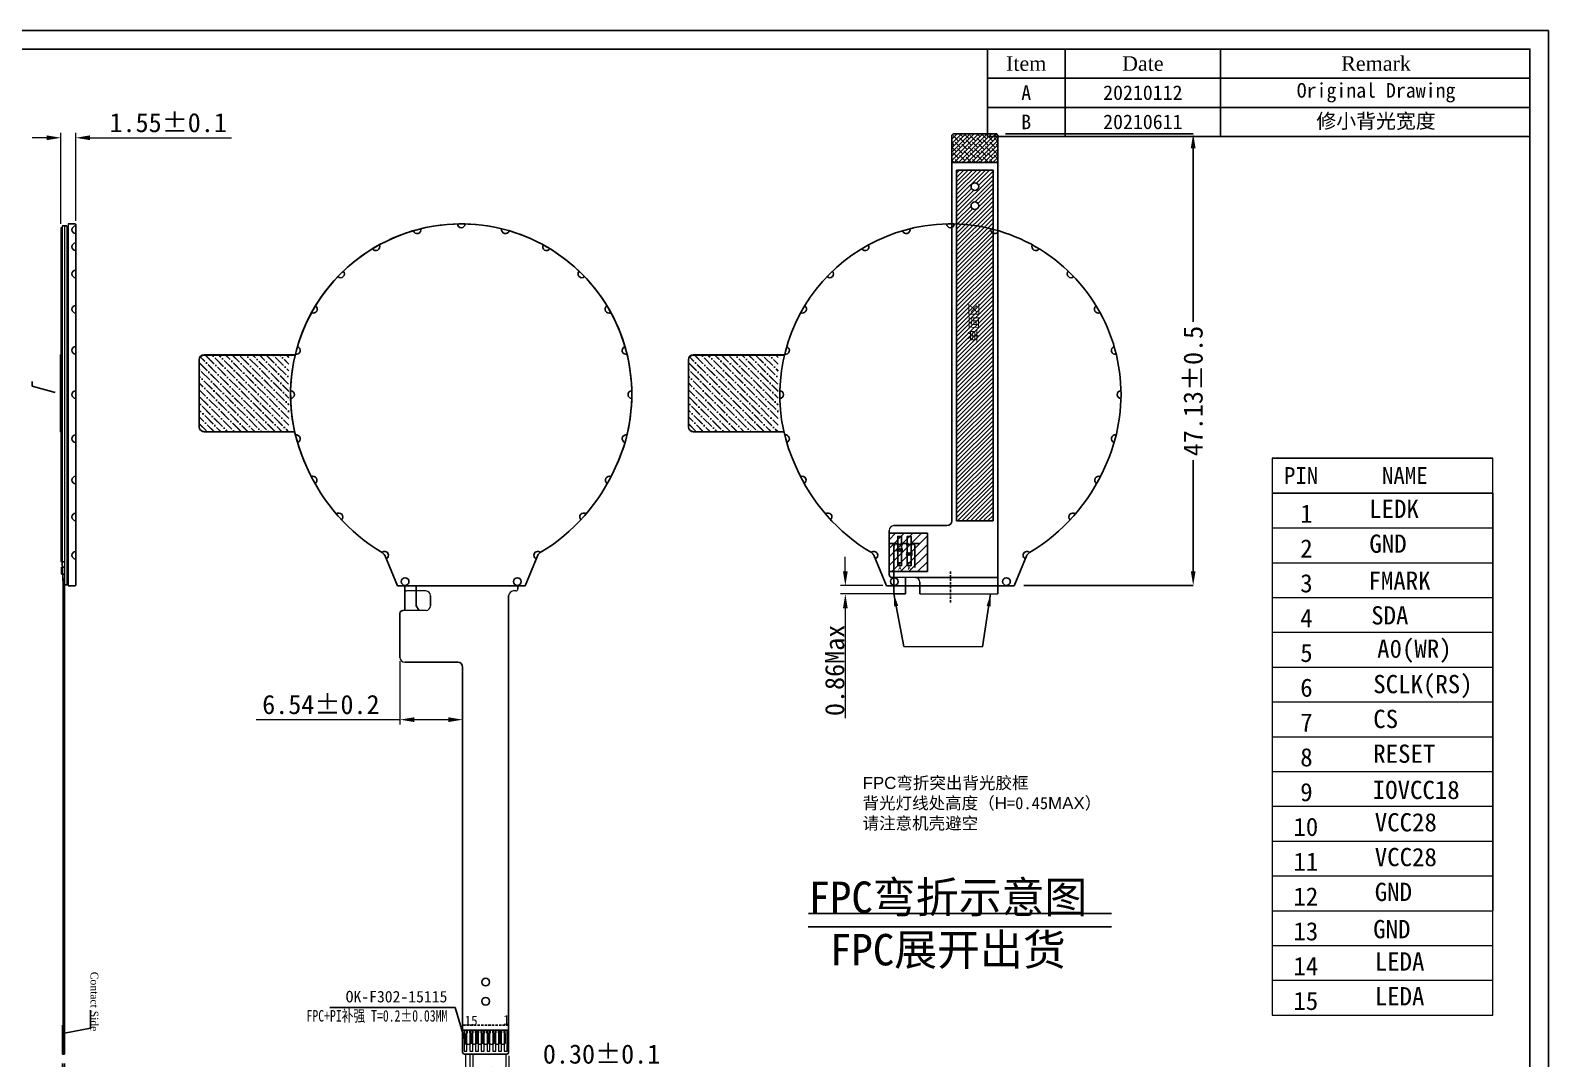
# Model space of a CAD drawing. Header units: millimetres. Extents: x 1055 to 1298, y 435 to 601.
# Drawn here: x 1140 to 1298.4, y 493.6 to 600.9 of the extents above; entities that cross this region are included whole.
import ezdxf

# ---------------------------------------------------------------- set-up
doc = ezdxf.new("R2010")
doc.units = ezdxf.units.MM
doc.linetypes.add('DASHED2', pattern=[0.375, 0.25, -0.125])
for name, color, linetype, lineweight in [('1', 7, 'Continuous', 13), ('BEZEL', 4, 'Continuous', 20), ('T-SHADING黑白双面胶', 5, 'Continuous', 18)]:
    doc.layers.add(name, color=color, linetype=linetype, lineweight=lineweight)
for name, color, linetype in [('AUDIT_I_181013161717-0', 7, 'Continuous'), ('dim', 3, 'Continuous'), ('DWG', 7, 'Continuous'), ('FPC', 33, 'Continuous'), ('FPC-LED', 30, 'Continuous'), ('FPC-O正面白油层', 7, 'Continuous'), ('FRAME', 154, 'Continuous'), ('Index', 7, 'Continuous'), ('标注', 3, 'Continuous'), ('铁框', 5, 'Continuous')]:
    doc.layers.add(name, color=color, linetype=linetype)
doc.styles.get("Standard").update_dxf_attribs({"font": 'txt', "bigfont": 'gbcbig.shx'})
doc.styles.add('宋体', font='SimSun.ttf')
doc.styles.add('工程', font='gbenor.shx', dxfattribs={"width": 1.25, "bigfont": 'gbcbig.shx'})
doc.dimstyles.get("Standard").update_dxf_attribs({"dimtxt": 0.18, "dimasz": 0.18, "dimexe": 0.18, "dimexo": 0.0625, "dimgap": 0.09, "dimtad": 0, "dimzin": 0, "dimdsep": 46, "dimtxsty": 'Standard', "dimcen": 0, "dimadec": 0, "dimazin": 0, "dimtfac": 1, "dimtofl": 0, "dimtmove": 0, "dimatfit": 3, "dimfxl": 1, "dimtolj": 1, "dimtzin": 0, "dimarcsym": 0})
doc.dimstyles.new('STAR', dxfattribs={"dimtxt": 1.5, "dimasz": 1.1, "dimexe": 0.5, "dimexo": 0.7, "dimgap": 0.5, "dimtad": 0, "dimzin": 1, "dimdsep": 46, "dimtxsty": '宋体', "dimcen": 2.5, "dimclrd": 256, "dimclre": 256, "dimclrt": 256, "dimadec": 0, "dimazin": 0, "dimtfac": 1, "dimtmove": 0, "dimatfit": 3, "dimfxl": 1, "dimtolj": 1, "dimarcsym": 0})
doc.dimstyles.new('标准', dxfattribs={"dimtxt": 2, "dimasz": 1.8, "dimexe": 0.5, "dimexo": 0.4, "dimgap": 0.1, "dimtad": 1, "dimzin": 1, "dimdsep": 46, "dimtxsty": '工程', "dimblk": 'CLOSEDBLANK', "dimcen": 0.09, "dimclrd": 3, "dimclre": 3, "dimclrt": 3, "dimadec": 0, "dimazin": 0, "dimtfac": 1, "dimtofl": 0, "dimtmove": 0, "dimatfit": 3, "dimldrblk": 'CLOSEDBLANK', "dimfxl": 1, "dimtolj": 1, "dimlwd": 0, "dimlwe": 0, "dimarcsym": 0})
doc.dimstyles.new('标注', dxfattribs={"dimtxt": 1.2, "dimasz": 1, "dimexe": 0, "dimexo": 1, "dimgap": 0.2, "dimtad": 0, "dimrnd": 0.0005, "dimzin": 9, "dimdsep": 46, "dimtxsty": 'Standard', "dimcen": 0, "dimclrd": 3, "dimclre": 3, "dimclrt": 3, "dimadec": 0, "dimazin": 0, "dimtfac": 1, "dimtmove": 0, "dimatfit": 3, "dimfxl": 1, "dimlwd": -1, "dimlwe": -1, "dimarcsym": 0})

# ---------------------------------------------------------------- blocks, each defined once
blk = doc.blocks.new('*D76')
at = {"color": 7, "transparency": 16777216}
for p, q in [((1241.71, 590.08), (1261.29, 590.08)), ((1261.29, 588.58), (1261.29, 570.46)), ((1261.29, 544.45), (1261.29, 556.04)), ((1243.62, 542.95), (1261.29, 542.95))]:
    blk.add_line(p, q, dxfattribs=at)
for points in [[(1261.04, 588.58), (1261.54, 588.58), (1261.29, 590.08)], [(1261.04, 544.45), (1261.54, 544.45), (1261.29, 542.95)]]:
    blk.add_solid(points, dxfattribs=at)
at = {"layer": 'Defpoints', "color": 0, "transparency": 16777216}
for p in [(1240.71, 590.08), (1261.29, 590.08), (1242.62, 542.95)]:
    blk.add_point(p, dxfattribs=at)
at = {"color": 7, "transparency": 16777216, "insert": (1261.29, 563.25), "char_height": 2, "attachment_point": 5, "rotation": 90, "style": '宋体'}
blk.add_mtext('47.13±0.5', dxfattribs=at)
blk = doc.blocks.new('*D77')
at = {"color": 7, "lineweight": 0, "transparency": 16777216}
for p, q in [((1225, 544.45), (1225, 545.95)), ((1228.9, 542.95), (1224.5, 542.95)), ((1230.06, 542.09), (1224.5, 542.09)), ((1225, 540.59), (1225, 529.13))]:
    blk.add_line(p, q, dxfattribs=at)
at = {"color": 7, "transparency": 16777216}
for points in [[(1224.75, 544.45), (1225.25, 544.45), (1225, 542.95)], [(1224.75, 540.59), (1225.25, 540.59), (1225, 542.09)]]:
    blk.add_solid(points, dxfattribs=at)
at = {"layer": 'Defpoints', "color": 0, "transparency": 16777216}
for p in [(1225, 542.95), (1229.3, 542.95), (1230.46, 542.09)]:
    blk.add_point(p, dxfattribs=at)
at = {"color": 7, "transparency": 16777216, "insert": (1223.9, 534.11), "char_height": 2, "attachment_point": 5, "rotation": 90, "style": '宋体'}
blk.add_mtext('\\A1;0.86Max', dxfattribs=at)
blk = doc.blocks.new('_ClosedBlank')
at = {"color": 0, "linetype": 'ByBlock', "lineweight": -2}
for p, q in [((-1, 0.17), (0, 0)), ((-1, 0.17), (-1, -0.17)), ((0, 0), (-1, -0.17))]:
    blk.add_line(p, q, dxfattribs=at)
blk = doc.blocks.new('*D78')
at = {"color": 7, "lineweight": 0, "transparency": 16777216}
for p, q in [((1141.67, 589.67), (1140.17, 589.67)), ((1143.17, 580.69), (1143.17, 590.17)), ((1144.72, 580.99), (1144.72, 590.17)), ((1146.22, 589.67), (1160.96, 589.67))]:
    blk.add_line(p, q, dxfattribs=at)
at = {"color": 7, "transparency": 16777216}
for points in [[(1141.67, 589.92), (1141.67, 589.42), (1143.17, 589.67)], [(1146.22, 589.92), (1146.22, 589.42), (1144.72, 589.67)]]:
    blk.add_solid(points, dxfattribs=at)
at = {"layer": 'Defpoints', "color": 0, "transparency": 16777216}
for p in [(1144.72, 589.67), (1143.17, 580.29), (1144.72, 580.59)]:
    blk.add_point(p, dxfattribs=at)
at = {"color": 7, "transparency": 16777216, "insert": (1154.36, 591.24), "char_height": 2, "attachment_point": 5, "style": '宋体'}
blk.add_mtext('\\A1;1.55%%P0.1', dxfattribs=at)
blk = doc.blocks.new('*D80')
at = {"color": 7, "transparency": 16777216}
for p, q in [((1143.35, 493.09), (1143.35, 489.81)), ((1143.55, 493.09), (1143.55, 489.81)), ((1142.35, 489.81), (1141.35, 489.81)), ((1143.35, 489.81), (1143.55, 489.81)), ((1144.55, 489.81), (1146.04, 489.81))]:
    blk.add_line(p, q, dxfattribs=at)
for points in [[(1142.35, 489.97), (1142.35, 489.64), (1143.35, 489.81)], [(1144.55, 489.97), (1144.55, 489.64), (1143.55, 489.81)]]:
    blk.add_solid(points, dxfattribs=at)
at = {"layer": 'Defpoints', "color": 0, "transparency": 16777216}
for p in [(1143.35, 494.09), (1143.55, 494.09), (1143.55, 489.81)]:
    blk.add_point(p, dxfattribs=at)
at = {"color": 7, "transparency": 16777216, "insert": (1149.99, 489.81), "char_height": 1.2, "attachment_point": 5, "style": '宋体'}
blk.add_mtext('0.2%%p0.03\\P{\\fSimSun|b0|i0|c134|p54;含}PI{\\fSimSun|b0|i0|c134|p54;补强}', dxfattribs=at)
blk = doc.blocks.new('*D101')
at = {"color": 7, "lineweight": 0, "transparency": 16777216}
for p, q in [((1185.83, 493.99), (1185.83, 488.15)), ((1186.13, 493.99), (1186.13, 488.15)), ((1184.33, 488.65), (1182.83, 488.65)), ((1187.63, 488.65), (1203.47, 488.65))]:
    blk.add_line(p, q, dxfattribs=at)
at = {"color": 7, "transparency": 16777216}
for points in [[(1184.33, 488.9), (1184.33, 488.4), (1185.83, 488.65)], [(1187.63, 488.9), (1187.63, 488.4), (1186.13, 488.65)]]:
    blk.add_solid(points, dxfattribs=at)
at = {"layer": 'Defpoints', "color": 0, "transparency": 16777216}
for p in [(1185.83, 494.39), (1186.13, 494.39), (1186.13, 488.65)]:
    blk.add_point(p, dxfattribs=at)
at = {"color": 7, "transparency": 16777216, "insert": (1196.78, 490.22), "char_height": 2, "attachment_point": 5, "style": '宋体'}
blk.add_mtext('\\A1;0.30±0.1', dxfattribs=at)
blk = doc.blocks.new('*D102')
at = {"color": 7, "lineweight": 0, "transparency": 16777216}
for p, q in [((1185.38, 493.99), (1185.38, 483.98)), ((1189.58, 493.99), (1189.58, 483.98)), ((1186.88, 484.48), (1188.08, 484.48)), ((1189.58, 484.48), (1221.59, 484.48))]:
    blk.add_line(p, q, dxfattribs=at)
at = {"color": 7, "transparency": 16777216}
for points in [[(1186.88, 484.73), (1186.88, 484.23), (1185.38, 484.48)], [(1188.08, 484.73), (1188.08, 484.23), (1189.58, 484.48)]]:
    blk.add_solid(points, dxfattribs=at)
at = {"layer": 'Defpoints', "color": 0, "transparency": 16777216}
for p in [(1185.38, 494.39), (1189.58, 494.39), (1189.58, 484.48)]:
    blk.add_point(p, dxfattribs=at)
at = {"color": 7, "transparency": 16777216, "insert": (1206.33, 486.25), "char_height": 2, "attachment_point": 5, "style": '宋体'}
blk.add_mtext('\\A1;P0.3X(15-1)=4.20±0.1', dxfattribs=at)
blk = doc.blocks.new('*D103')
at = {"color": 7, "lineweight": 0, "transparency": 16777216}
for p, q in [((1189.58, 493.99), (1189.58, 492.01)), ((1189.88, 493.89), (1189.88, 492.01)), ((1188.08, 492.51), (1186.58, 492.51)), ((1191.38, 492.51), (1206.26, 492.51))]:
    blk.add_line(p, q, dxfattribs=at)
at = {"color": 7, "transparency": 16777216}
for points in [[(1188.08, 492.76), (1188.08, 492.26), (1189.58, 492.51)], [(1191.38, 492.76), (1191.38, 492.26), (1189.88, 492.51)]]:
    blk.add_solid(points, dxfattribs=at)
at = {"layer": 'Defpoints', "color": 0, "transparency": 16777216}
for p in [(1189.58, 494.39), (1189.88, 494.29), (1189.88, 492.51)]:
    blk.add_point(p, dxfattribs=at)
at = {"color": 7, "transparency": 16777216, "insert": (1199.57, 494.08), "char_height": 2, "attachment_point": 5, "style": '宋体'}
blk.add_mtext('\\A1;0.30±0.1', dxfattribs=at)
blk = doc.blocks.new('*D106')
at = {"color": 7, "lineweight": 0, "transparency": 16777216}
for p, q in [((1178.54, 535.06), (1178.54, 528.47)), ((1185.08, 534.06), (1185.08, 528.47)), ((1178.54, 528.97), (1163.55, 528.97)), ((1183.58, 528.97), (1180.04, 528.97))]:
    blk.add_line(p, q, dxfattribs=at)
at = {"color": 7, "transparency": 16777216}
for points in [[(1180.04, 529.22), (1180.04, 528.72), (1178.54, 528.97)], [(1183.58, 529.22), (1183.58, 528.72), (1185.08, 528.97)]]:
    blk.add_solid(points, dxfattribs=at)
at = {"layer": 'Defpoints', "color": 0, "transparency": 16777216}
for p in [(1178.54, 535.46), (1185.08, 534.46), (1185.08, 528.97)]:
    blk.add_point(p, dxfattribs=at)
at = {"color": 7, "transparency": 16777216, "insert": (1170.29, 530.54), "char_height": 2, "attachment_point": 5, "style": '宋体'}
blk.add_mtext('\\A1;6.54±0.2', dxfattribs=at)
blk = doc.blocks.new('f')
h = blk.add_hatch()
h.set_pattern_fill('ANSI31', color=2, scale=0.2, style=0)
h.set_pattern_definition([(45, (236.8483, 0), (-0.4490128, 0.4490128), [])])
h.paths.add_polyline_path([(485.95, 191.79), (481.95, 191.79), (481.95, 187.79), (485.95, 187.79)])
at = {"color": 2}
for p, q in [((481.95, 191.79), (485.95, 191.79)), ((481.95, 187.79), (481.95, 191.79)), ((485.95, 191.79), (485.95, 187.79)), ((485.95, 187.79), (481.95, 187.79))]:
    blk.add_line(p, q, dxfattribs=at)

msp = doc.modelspace()

# ---------------------------------------------------------------- hatches: boundary and pattern name
h = msp.add_hatch()
h.set_pattern_fill('ANSI38', color=22, scale=0.1, style=0)
h.paths.add_polyline_path([(1240.911, 589.881, 0.4142136), (1240.711, 590.081), (1236.311, 590.081, 0.4142136), (1236.111, 589.881), (1236.111, 587.081), (1240.911, 587.081)])
h = msp.add_hatch()
h.set_pattern_fill('ANSI31', color=256, scale=0.1, style=0)
edge = h.paths.add_edge_path(flags=16)
edge.add_arc((1238.511, 584.581), 0.4, 0, 360)
edge = h.paths.add_edge_path(flags=16)
edge.add_arc((1238.511, 582.581), 0.4, 0, 360)
h.paths.add_polyline_path([(1236.608, 586.293), (1240.408, 586.293), (1240.408, 549.71), (1236.608, 549.71)])
h.paths.add_polyline_path([(1237.666, 568.095), (1237.666, 572.695), (1239.484, 572.695), (1239.484, 568.095)], flags=24)
at = {"layer": 'dim'}
h = msp.add_hatch(dxfattribs=at)
h.set_pattern_fill('ANSI36', color=5, scale=4, style=0)
h.set_pattern_definition([(135, (1867.30607, -3858.6285), (-0.265165043, 0.972271824), [1.25, -0.25, 0, -0.25])])
h.paths.add_polyline_path([(1157.601, 566.519, -0.4142136), (1158.101, 567.019), (1166.951, 567.019), (1166.951, 559.019), (1158.101, 559.019, -0.4142136), (1157.601, 559.519)])
h = msp.add_hatch(dxfattribs=at)
h.set_pattern_fill('ANSI36', color=5, scale=4, style=0)
h.set_pattern_definition([(135, (1867.31026, -3858.63855), (-0.265165043, 0.972271824), [1.25, -0.25, 0, -0.25])])
h.paths.add_polyline_path([(1157.605, 566.509, -0.4142136), (1158.105, 567.009), (1166.955, 567.009), (1166.955, 559.009), (1158.105, 559.009, -0.4142136), (1157.605, 559.509)])
h = msp.add_hatch(dxfattribs=at)
h.set_pattern_fill('ANSI36', color=5, scale=4, style=0)
h.set_pattern_definition([(135, (1918.3398, -3858.6285), (-0.265165043, 0.972271824), [1.25, -0.25, 0, -0.25])])
h.paths.add_polyline_path([(1208.635, 566.519, -0.4142136), (1209.135, 567.019), (1217.985, 567.019), (1217.985, 559.019), (1209.135, 559.019, -0.4142136), (1208.635, 559.519)])
h = msp.add_hatch(dxfattribs=at)
h.set_pattern_fill('ANSI36', color=5, scale=4, style=0)
h.set_pattern_definition([(135, (1918.344, -3858.63855), (-0.265165043, 0.972271824), [1.25, -0.25, 0, -0.25])])
h.paths.add_polyline_path([(1208.639, 566.509, -0.4142136), (1209.139, 567.009), (1217.989, 567.009), (1217.989, 559.009), (1209.139, 559.009, -0.4142136), (1208.639, 559.509)])

# ---------------------------------------------------------------- linework, layer by layer
for p, q in [((1236.608, 586.293), (1236.608, 549.71)), ((1236.608, 586.293), (1240.408, 586.293)), ((1240.408, 549.71), (1240.408, 586.293)), ((1269.542, 556.234), (1292.559, 556.234)), ((1292.559, 552.604), (1269.542, 552.604)), ((1236.608, 549.71), (1240.408, 549.71)), ((1230.467, 547.15), (1230.467, 547.339)), ((1231.867, 547.15), (1231.867, 547.339)), ((1143.548, 544.895), (1143.248, 544.895)), ((1143.248, 544.895), (1143.248, 544.145)), ((1143.298, 545.435), (1143.418, 543.045)), ((1143.548, 544.145), (1143.248, 544.145))]:
    msp.add_line(p, q)
at = {"color": 6}
for p, q in [((1143.298, 580.285), (1143.168, 580.285)), ((1143.298, 580.285), (1143.218, 580.285)), ((1143.928, 580.285), (1143.798, 580.285)), ((1143.298, 545.485), (1143.171, 545.485)), ((1143.348, 545.485), (1143.268, 545.485)), ((1143.928, 545.485), (1143.798, 545.485))]:
    msp.add_line(p, q, dxfattribs=at)
at = {"color": 4}
for p, q in [((1143.798, 580.485), (1143.298, 580.485)), ((1143.548, 545.435), (1143.298, 545.435)), ((1143.798, 543.045), (1143.548, 543.045))]:
    msp.add_line(p, q, dxfattribs=at)
at = {"lineweight": 0}
for p, q in [((1269.542, 556.234), (1269.542, 498.153)), ((1292.559, 498.153), (1292.559, 556.234)), ((1292.559, 552.604), (1292.559, 509.043)), ((1269.542, 548.974), (1292.559, 548.974)), ((1269.542, 545.344), (1292.559, 545.344)), ((1269.542, 541.714), (1292.559, 541.714)), ((1269.542, 538.083), (1292.559, 538.083)), ((1269.542, 534.453), (1292.559, 534.453)), ((1269.542, 530.823), (1292.559, 530.823)), ((1269.542, 527.193), (1292.559, 527.193)), ((1269.542, 523.563), (1292.559, 523.563)), ((1269.542, 519.933), (1292.559, 519.933)), ((1269.542, 516.303), (1292.559, 516.303)), ((1269.542, 512.673), (1292.559, 512.673)), ((1269.542, 509.043), (1292.559, 509.043)), ((1269.542, 505.413), (1292.559, 505.413)), ((1269.542, 501.783), (1292.559, 501.783)), ((1269.542, 498.153), (1292.559, 498.153))]:
    msp.add_line(p, q, dxfattribs=at)
at = {"color": 30, "linetype": 'Continuous'}
for p, q in [((1229.572, 544.113), (1229.572, 548.71)), ((1229.572, 544.113), (1229.572, 548.71)), ((1229.572, 544.113), (1229.572, 548.71)), ((1235.611, 549.21), (1230.072, 549.21)), ((1229.572, 544.113), (1229.572, 547.152)), ((1229.572, 544.113), (1229.572, 547.152)), ((1178.538, 540.061), (1178.538, 537.021)), ((1178.538, 540.061), (1178.538, 535.464)), ((1178.538, 540.061), (1178.538, 535.464)), ((1184.577, 534.964), (1179.038, 534.964)), ((1182.559, 534.964), (1179.038, 534.964))]:
    msp.add_line(p, q, dxfattribs=at)
at = {"color": 7}
for p, q in [((1176.946, 546.116), (1178.271, 542.947)), ((1227.976, 546.126), (1229.304, 542.947)), ((1243.95, 546.126), (1242.621, 542.947)), ((1191.587, 542.947), (1178.271, 542.947)), ((1242.621, 542.947), (1229.304, 542.947))]:
    msp.add_line(p, q, dxfattribs=at)
at = {"color": 30}
for p, q in [((1143.418, 494.093), (1143.418, 543.645)), ((1143.418, 543.645), (1143.548, 543.645)), ((1143.548, 494.093), (1143.548, 543.645)), ((1190.823, 542.587), (1190.823, 542.947)), ((1143.418, 494.093), (1143.548, 494.093))]:
    msp.add_line(p, q, dxfattribs=at)
at = {"color": 1, "linetype": 'DASHED2'}
msp.add_line((1235.963, 541.187), (1235.963, 544.475), dxfattribs=at)
at = {"color": 34}
msp.add_line((1143.548, 512.738), (1143.618, 512.738), dxfattribs=at)
at = {"color": 22}
msp.add_lwpolyline([(1240.911, 587.081), (1236.111, 587.081), (1236.111, 589.881, -0.4142136), (1236.311, 590.081), (1240.711, 590.081, -0.4142136), (1240.911, 589.881)], format="xyb", close=True, dxfattribs=at)
at = {"color": 5}
msp.add_lwpolyline([(1143.169, 567.018), (1143.119, 567.018), (1143.119, 559.018), (1143.169, 559.018)], close=True, dxfattribs=at)
at = {"color": 22}
msp.add_lwpolyline([(1143.348, 497.093), (1143.418, 497.093), (1143.418, 494.093), (1143.348, 494.093)], close=True, dxfattribs=at)
at = {"color": 22, "linetype": 'DASHED2'}
msp.add_lwpolyline([(1189.877, 497.093), (1185.077, 497.093), (1185.077, 494.293, 0.4142136), (1185.277, 494.093), (1189.677, 494.093, 0.4142136), (1189.877, 494.293)], format="xyb", close=True, dxfattribs=at)
at = {"color": 7}
for centre, radius, start, end in [((1184.929, 562.887), 17.8, 98.64586, 205.21036), ((1184.929, 562.887), 17.8, 334.78964, 98.64586), ((1235.963, 562.887), 17.8, 98.64586, 205.21036), ((1235.963, 562.887), 17.8, 334.78964, 98.64586), ((1186.737, 563.194), 19.572, 203.76858, 239.12696), ((1183.121, 563.194), 19.572, 300.87304, 336.23142), ((1237.77, 563.194), 19.572, 203.76858, 239.12696), ((1234.155, 563.194), 19.572, 300.87304, 336.23142), ((1175.952, 545.459), 1.193, 33.96205, 51.60519), ((1193.906, 545.459), 1.193, 128.39481, 146.03795), ((1226.986, 545.459), 1.193, 33.96205, 51.60519), ((1244.939, 545.459), 1.193, 128.39481, 146.03795)]:
    msp.add_arc(centre, radius, start, end, dxfattribs=at)
at = {"color": 30}
for centre, radius, start, end in [((1235.611, 549.71), 0.5, 270, 0), ((1229.872, 544.113), 0.3, 180, 270), ((1229.872, 544.113), 0.3, 180, 270), ((1229.872, 544.113), 0.3, 180, 270), ((1229.872, 544.113), 0.3, 179.99997, 269.99997), ((1229.872, 544.113), 0.3, 179.99997, 269.99997), ((1178.838, 540.061), 0.3, 90, 180), ((1178.838, 540.061), 0.3, 90, 180), ((1178.838, 540.061), 0.3, 90, 180), ((1184.577, 534.464), 0.5, 0, 90)]:
    msp.add_arc(centre, radius, start, end, dxfattribs=at)
at = {"layer": '1', "color": 2, "linetype": 'Continuous'}
for p, q in [((1185.477, 496.593), (1185.227, 496.593)), ((1185.227, 496.593), (1185.227, 494.393)), ((1185.427, 496.193), (1185.477, 496.343)), ((1185.427, 495.193), (1185.427, 496.193)), ((1185.477, 496.343), (1185.477, 496.593)), ((1185.527, 496.193), (1185.577, 496.343)), ((1185.527, 495.193), (1185.527, 496.193)), ((1185.577, 496.593), (1185.777, 496.593)), ((1185.577, 496.343), (1185.577, 496.593)), ((1185.777, 496.593), (1185.777, 496.343)), ((1185.777, 496.343), (1185.827, 496.193)), ((1185.827, 496.193), (1185.827, 495.193)), ((1185.877, 496.593), (1185.877, 496.343)), ((1186.077, 496.593), (1185.877, 496.593)), ((1185.877, 496.343), (1185.927, 496.193)), ((1185.927, 496.193), (1185.927, 495.193)), ((1186.027, 496.193), (1186.077, 496.343)), ((1186.027, 495.193), (1186.027, 496.193)), ((1186.077, 496.343), (1186.077, 496.593)), ((1186.127, 496.193), (1186.177, 496.343)), ((1186.127, 495.193), (1186.127, 496.193)), ((1186.177, 496.343), (1186.177, 496.593)), ((1186.177, 496.593), (1186.377, 496.593)), ((1186.377, 496.593), (1186.377, 496.343)), ((1186.377, 496.343), (1186.427, 496.193)), ((1186.427, 496.193), (1186.427, 495.193)), ((1186.677, 496.593), (1186.477, 496.593)), ((1186.477, 496.593), (1186.477, 496.343)), ((1186.477, 496.343), (1186.527, 496.193)), ((1186.527, 496.193), (1186.527, 495.193)), ((1186.627, 496.193), (1186.677, 496.343)), ((1186.627, 495.193), (1186.627, 496.193)), ((1186.677, 496.343), (1186.677, 496.593)), ((1186.727, 496.193), (1186.777, 496.343)), ((1186.727, 495.193), (1186.727, 496.193)), ((1186.777, 496.343), (1186.777, 496.593)), ((1186.777, 496.593), (1186.977, 496.593)), ((1186.977, 496.593), (1186.977, 496.343)), ((1186.977, 496.343), (1187.027, 496.193)), ((1187.027, 496.193), (1187.027, 495.193)), ((1187.277, 496.593), (1187.077, 496.593)), ((1187.077, 496.593), (1187.077, 496.343)), ((1187.077, 496.343), (1187.127, 496.193)), ((1187.127, 496.193), (1187.127, 495.193)), ((1187.227, 496.193), (1187.277, 496.343)), ((1187.227, 495.193), (1187.227, 496.193)), ((1187.277, 496.343), (1187.277, 496.593)), ((1187.327, 496.193), (1187.377, 496.343)), ((1187.327, 495.193), (1187.327, 496.193)), ((1187.377, 496.593), (1187.577, 496.593)), ((1187.377, 496.343), (1187.377, 496.593)), ((1187.577, 496.593), (1187.577, 496.343)), ((1187.577, 496.343), (1187.627, 496.193)), ((1187.627, 496.193), (1187.627, 495.193)), ((1187.677, 496.593), (1187.677, 496.343)), ((1187.877, 496.593), (1187.677, 496.593)), ((1187.677, 496.343), (1187.727, 496.193)), ((1187.727, 496.193), (1187.727, 495.193)), ((1187.827, 496.193), (1187.877, 496.343)), ((1187.827, 495.193), (1187.827, 496.193)), ((1187.877, 496.343), (1187.877, 496.593)), ((1187.927, 496.193), (1187.977, 496.343)), ((1187.927, 495.193), (1187.927, 496.193)), ((1187.977, 496.593), (1188.177, 496.593)), ((1187.977, 496.343), (1187.977, 496.593)), ((1188.177, 496.593), (1188.177, 496.343)), ((1188.177, 496.343), (1188.227, 496.193)), ((1188.227, 496.193), (1188.227, 495.193)), ((1188.277, 496.593), (1188.277, 496.343)), ((1188.477, 496.593), (1188.277, 496.593)), ((1188.277, 496.343), (1188.327, 496.193)), ((1188.327, 496.193), (1188.327, 495.193)), ((1188.427, 496.193), (1188.477, 496.343)), ((1188.427, 495.193), (1188.427, 496.193)), ((1188.477, 496.343), (1188.477, 496.593)), ((1188.527, 496.193), (1188.577, 496.343)), ((1188.527, 495.193), (1188.527, 496.193)), ((1188.577, 496.343), (1188.577, 496.593)), ((1188.577, 496.593), (1188.777, 496.593)), ((1188.777, 496.593), (1188.777, 496.343)), ((1188.777, 496.343), (1188.827, 496.193)), ((1188.827, 496.193), (1188.827, 495.193)), ((1189.077, 496.593), (1188.877, 496.593)), ((1188.877, 496.593), (1188.877, 496.343)), ((1188.877, 496.343), (1188.927, 496.193)), ((1188.927, 496.193), (1188.927, 495.193)), ((1189.027, 496.193), (1189.077, 496.343)), ((1189.027, 495.193), (1189.027, 496.193)), ((1189.077, 496.343), (1189.077, 496.593)), ((1189.127, 496.193), (1189.177, 496.343)), ((1189.127, 495.193), (1189.127, 496.193)), ((1189.177, 496.343), (1189.177, 496.593)), ((1189.177, 496.593), (1189.377, 496.593)), ((1189.377, 496.593), (1189.377, 496.343)), ((1189.377, 496.343), (1189.427, 496.193)), ((1189.427, 496.193), (1189.427, 495.193)), ((1189.477, 496.593), (1189.477, 496.343)), ((1189.727, 496.593), (1189.477, 496.593)), ((1189.477, 496.343), (1189.527, 496.193)), ((1189.527, 496.193), (1189.527, 495.193)), ((1189.727, 494.393), (1189.727, 496.593)), ((1185.227, 494.393), (1185.527, 494.393)), ((1185.527, 495.093), (1185.427, 495.193)), ((1185.627, 495.093), (1185.527, 495.193)), ((1185.527, 494.393), (1185.527, 495.093)), ((1185.727, 495.093), (1185.627, 495.093)), ((1185.827, 495.193), (1185.727, 495.093)), ((1185.927, 495.193), (1185.827, 495.093)), ((1185.827, 495.093), (1185.827, 494.393)), ((1185.827, 494.393), (1186.127, 494.393)), ((1186.127, 495.093), (1186.027, 495.193)), ((1186.227, 495.093), (1186.127, 495.193)), ((1186.127, 494.393), (1186.127, 495.093)), ((1186.327, 495.093), (1186.227, 495.093)), ((1186.427, 495.193), (1186.327, 495.093)), ((1186.527, 495.193), (1186.427, 495.093)), ((1186.427, 495.093), (1186.427, 494.393)), ((1186.427, 494.393), (1186.727, 494.393)), ((1186.727, 495.093), (1186.627, 495.193)), ((1186.827, 495.093), (1186.727, 495.193)), ((1186.727, 494.393), (1186.727, 495.093)), ((1186.927, 495.093), (1186.827, 495.093)), ((1187.027, 495.193), (1186.927, 495.093)), ((1187.127, 495.193), (1187.027, 495.093)), ((1187.027, 495.093), (1187.027, 494.393)), ((1187.027, 494.393), (1187.327, 494.393)), ((1187.327, 495.093), (1187.227, 495.193)), ((1187.427, 495.093), (1187.327, 495.193)), ((1187.327, 494.393), (1187.327, 495.093)), ((1187.527, 495.093), (1187.427, 495.093)), ((1187.627, 495.193), (1187.527, 495.093)), ((1187.727, 495.193), (1187.627, 495.093)), ((1187.627, 495.093), (1187.627, 494.393)), ((1187.627, 494.393), (1187.927, 494.393)), ((1187.927, 495.093), (1187.827, 495.193)), ((1188.027, 495.093), (1187.927, 495.193)), ((1187.927, 494.393), (1187.927, 495.093)), ((1188.127, 495.093), (1188.027, 495.093)), ((1188.227, 495.193), (1188.127, 495.093)), ((1188.327, 495.193), (1188.227, 495.093)), ((1188.227, 495.093), (1188.227, 494.393)), ((1188.227, 494.393), (1188.527, 494.393)), ((1188.527, 495.093), (1188.427, 495.193)), ((1188.627, 495.093), (1188.527, 495.193)), ((1188.527, 494.393), (1188.527, 495.093)), ((1188.727, 495.093), (1188.627, 495.093)), ((1188.827, 495.193), (1188.727, 495.093)), ((1188.927, 495.193), (1188.827, 495.093)), ((1188.827, 495.093), (1188.827, 494.393)), ((1188.827, 494.393), (1189.127, 494.393)), ((1189.127, 495.093), (1189.027, 495.193)), ((1189.227, 495.093), (1189.127, 495.193)), ((1189.127, 494.393), (1189.127, 495.093)), ((1189.327, 495.093), (1189.227, 495.093)), ((1189.427, 495.193), (1189.327, 495.093)), ((1189.527, 495.193), (1189.427, 495.093)), ((1189.427, 495.093), (1189.427, 494.393)), ((1189.427, 494.393), (1189.727, 494.393))]:
    msp.add_line(p, q, dxfattribs=at)
at = {"layer": 'AUDIT_I_181013161717-0', "color": 7}
msp.add_line((1144.133, 580.687), (1143.933, 580.687), dxfattribs=at)
at = {"layer": 'AUDIT_I_181013161717-0', "color": 5}
for p, q in [((1143.918, 545.146), (1143.868, 544.154)), ((1143.868, 544.154), (1143.868, 542.997)), ((1143.933, 542.997), (1143.868, 542.997))]:
    msp.add_line(p, q, dxfattribs=at)
at = {"layer": 'AUDIT_I_181013161717-0'}
msp.add_line((1144.133, 542.947), (1143.933, 542.947), dxfattribs=at)
at = {"layer": 'BEZEL', "color": 7}
msp.add_line((1143.933, 580.687), (1143.933, 542.947), dxfattribs=at)
at = {"layer": 'dim', "color": 5}
for p, q in [((1157.601, 566.519), (1157.601, 559.519)), ((1157.605, 566.509), (1157.605, 559.509)), ((1167.615, 567.019), (1158.101, 567.019)), ((1167.619, 567.009), (1158.105, 567.009)), ((1208.635, 566.519), (1208.635, 559.519)), ((1208.639, 566.509), (1208.639, 559.509)), ((1218.649, 567.019), (1209.135, 567.019)), ((1218.653, 567.009), (1209.139, 567.009)), ((1158.101, 559.019), (1167.558, 559.009)), ((1158.105, 559.009), (1167.558, 559.009)), ((1209.135, 559.019), (1218.59, 559.009)), ((1209.139, 559.009), (1218.592, 559.009))]:
    msp.add_line(p, q, dxfattribs=at)
for centre, start, end in [((1158.101, 566.519), 90, 180), ((1158.105, 566.509), 90, 180), ((1209.135, 566.519), 90, 180), ((1209.139, 566.509), 90, 180), ((1158.101, 559.519), 180, 270), ((1158.105, 559.509), 180, 270), ((1209.135, 559.519), 180, 270), ((1209.139, 559.509), 180, 270)]:
    msp.add_arc(centre, 0.5, start, end, dxfattribs=at)
at = {"layer": 'DWG', "color": 30, "lineweight": 0}
for p, q in [((1232.306, 543.813), (1229.872, 543.813)), ((1232.306, 543.813), (1229.872, 543.813)), ((1232.306, 543.813), (1229.872, 543.813)), ((1181.236, 542.397), (1179.239, 542.397)), ((1181.236, 542.397), (1179.239, 542.397)), ((1181.236, 542.397), (1179.239, 542.397)), ((1190.619, 542.397), (1190.377, 542.397)), ((1232.77, 542.087), (1240.911, 542.087)), ((1181.272, 540.361), (1178.838, 540.361)), ((1181.272, 540.361), (1178.838, 540.361))]:
    msp.add_line(p, q, dxfattribs=at)
for centre, radius, start, end in [((1230.072, 548.71), 0.5, 90, 180), ((1230.072, 548.71), 0.5, 90, 180), ((1230.072, 548.71), 0.5, 89.99997, 179.99997), ((1232.268, 543.312), 0.502, 0.11798, 85.62485), ((1232.268, 543.312), 0.502, 0.11798, 85.62485), ((1179.261, 542.628), 0.232, 190.09863, 264.43261), ((1181.236, 541.897), 0.5, 0, 90), ((1181.236, 541.897), 0.5, 0, 90), ((1190.377, 541.897), 0.5, 90, 180), ((1190.584, 542.64), 0.245, 278.32071, 347.55787), ((1181.234, 540.862), 0.502, 274.37515, 359.88202), ((1181.234, 540.862), 0.502, 274.37515, 359.88202), ((1179.038, 535.464), 0.5, 180, 270), ((1179.038, 535.464), 0.5, 180, 270)]:
    msp.add_arc(centre, radius, start, end, dxfattribs=at)
at = {"layer": 'FPC', "color": 30}
for p, q in [((1236.111, 549.71), (1236.111, 589.881)), ((1236.311, 590.081), (1240.711, 590.081)), ((1240.911, 542.087), (1240.911, 589.881)), ((1240.911, 543.813), (1232.306, 543.813)), ((1232.77, 542.277), (1232.77, 543.315)), ((1232.77, 542.277), (1232.77, 543.315)), ((1232.77, 542.087), (1232.77, 543.315)), ((1181.736, 541.897), (1181.736, 540.859)), ((1181.736, 541.897), (1181.736, 540.859)), ((1181.736, 541.897), (1181.736, 540.859)), ((1189.877, 541.897), (1189.877, 494.293)), ((1185.077, 534.464), (1185.077, 494.293)), ((1185.077, 496.593), (1189.877, 496.593)), ((1185.277, 494.093), (1189.677, 494.093))]:
    msp.add_line(p, q, dxfattribs=at)
at = {"layer": 'FPC', "color": 2}
for p, q in [((1230.067, 542.087), (1230.067, 547.039)), ((1230.367, 547.339), (1230.542, 547.339)), ((1230.792, 547.339), (1231.542, 547.339)), ((1231.792, 547.339), (1231.967, 547.339)), ((1232.267, 544.839), (1232.267, 547.039)), ((1231.267, 543.813), (1231.267, 542.087)), ((1179.033, 542.947), (1179.033, 540.361)), ((1180.233, 540.835), (1180.233, 542.947)), ((1230.067, 542.587), (1230.067, 542.087)), ((1230.067, 542.087), (1231.267, 542.087)), ((1231.267, 542.087), (1231.267, 542.587)), ((1180.233, 540.835), (1180.549, 540.361))]:
    msp.add_line(p, q, dxfattribs=at)
at = {"layer": 'FPC', "color": 7}
for points in [[(1230.467, 545.039), (1230.867, 545.039), (1230.867, 548.089), (1230.467, 548.089)], [(1231.467, 545.039), (1231.867, 545.039), (1231.867, 548.089), (1231.467, 548.089)]]:
    msp.add_lwpolyline(points, close=True, dxfattribs=at)
at = {"layer": 'FPC', "color": 2}
for points in [[(1230.467, 546.849), (1230.467, 547.15)], [(1230.867, 546.472), (1230.867, 545.339), (1230.467, 545.339), (1230.467, 546.472)], [(1230.867, 547.15), (1230.867, 546.849)], [(1231.467, 546.444), (1231.467, 547.15)], [(1231.867, 547.15), (1231.867, 546.444)], [(1231.867, 546.067), (1231.867, 545.339), (1231.467, 545.339), (1231.467, 546.067)]]:
    msp.add_lwpolyline(points, dxfattribs=at)
at = {"layer": 'FPC', "color": 30}
for centre in [(1238.511, 584.581), (1238.511, 582.581), (1187.477, 501.593), (1187.477, 499.593)]:
    msp.add_circle(centre, 0.4, dxfattribs=at)
at = {"layer": 'FPC', "color": 2}
for centre in [(1230.667, 546.661), (1231.667, 546.255)]:
    msp.add_circle(centre, 0.125, dxfattribs=at)
at = {"layer": 'FPC', "color": 30}
for centre, start, end in [((1236.311, 589.881), 90, 180), ((1240.711, 589.881), 0, 90), ((1185.277, 494.293), 180, 270), ((1189.677, 494.293), 270, 0)]:
    msp.add_arc(centre, 0.2, start, end, dxfattribs=at)
at = {"layer": 'FPC', "color": 2}
for centre, radius, start, end in [((1230.367, 547.039), 0.3, 89.99997, 179.99997), ((1230.667, 547.339), 0.275, 179.99997, 223.34173), ((1230.667, 546.661), 0.275, 136.65821, 223.34173), ((1230.667, 547.339), 0.125, 179.99997, 359.99997), ((1230.667, 547.339), 0.275, 316.65821, 359.99997), ((1230.667, 546.661), 0.275, 316.65821, 43.34173), ((1231.667, 547.339), 0.275, 179.99997, 223.34173), ((1231.667, 546.255), 0.275, 136.65821, 223.34173), ((1231.667, 547.339), 0.125, 179.99997, 359.99997), ((1231.667, 547.339), 0.275, 316.65821, 359.99997), ((1231.667, 546.255), 0.275, 316.65821, 43.34173), ((1231.967, 547.039), 0.3, 359.99997, 89.99997)]:
    msp.add_arc(centre, radius, start, end, dxfattribs=at)
at = {"layer": 'FPC-LED', "color": 7}
for p, q in [((1230.467, 547.339), (1229.551, 547.339)), ((1232.783, 547.339), (1231.867, 547.339))]:
    msp.add_line(p, q, dxfattribs=at)
at = {"layer": 'FRAME', "color": 7}
for p, q in [((1239.815, 589.803), (1239.815, 598.927)), ((1247.926, 589.803), (1247.926, 598.927)), ((1264.146, 589.803), (1264.146, 598.927)), ((1239.815, 595.886), (1296.423, 595.886)), ((1239.815, 592.845), (1296.423, 592.845)), ((1239.815, 592.845), (1296.423, 592.845)), ((1239.815, 592.845), (1296.423, 592.845)), ((1239.815, 589.803), (1296.423, 589.803)), ((1239.815, 589.803), (1296.423, 589.803))]:
    msp.add_line(p, q, dxfattribs=at)
for points in [[(1298.37, 600.875), (1054.702, 600.875), (1054.702, 435.096), (1298.37, 435.096)], [(1296.423, 437.043), (1056.649, 437.043), (1056.649, 598.927), (1296.423, 598.927)]]:
    msp.add_lwpolyline(points, close=True, dxfattribs=at)
at = {"layer": 'T-SHADING黑白双面胶', "color": 6, "ltscale": 0.2}
for p, q in [((1143.168, 580.285), (1143.171, 545.485)), ((1143.928, 580.285), (1143.928, 545.485))]:
    msp.add_line(p, q, dxfattribs=at)
at = {"layer": 'T-SHADING黑白双面胶', "color": 4, "ltscale": 0.2}
for p, q in [((1143.298, 580.485), (1143.298, 545.435)), ((1143.548, 580.485), (1143.548, 543.045)), ((1143.798, 580.485), (1143.798, 543.045))]:
    msp.add_line(p, q, dxfattribs=at)
at = {"layer": '标注', "color": 7}
for p, q in [((1221.143, 508.768), (1252.773, 508.768)), ((1221.125, 507.36), (1252.776, 507.36))]:
    msp.add_line(p, q, dxfattribs=at)
at = {"layer": '铁框', "color": 7}
for p, q in [((1144.133, 580.687), (1144.618, 580.687)), ((1144.718, 580.587), (1144.718, 543.047)), ((1192.916, 546.126), (1191.587, 542.947)), ((1144.133, 542.947), (1144.618, 542.947))]:
    msp.add_line(p, q, dxfattribs=at)
for centre in [(1179.079, 543.377), (1190.779, 543.377), (1230.113, 543.377), (1241.813, 543.377)]:
    msp.add_circle(centre, 0.4, dxfattribs=at)
for centre, radius, start, end in [((1144.718, 580.08), 0.4, 90, 270), ((1144.618, 580.587), 0.1, 0, 90), ((1184.929, 562.887), 17.8, 334.78955, 205.21036), ((1180.322, 580.08), 0.4, 195.64379, 14.35621), ((1184.929, 580.687), 0.4, 180.64379, 359.35621), ((1189.536, 580.08), 0.4, 165.64379, 344.35621), ((1231.356, 580.08), 0.4, 195.64379, 14.35621), ((1235.963, 580.687), 0.4, 180.64379, 359.35621), ((1240.57, 580.08), 0.4, 165.64379, 344.35621), ((1144.718, 578.302), 0.4, 90, 270), ((1176.029, 578.302), 0.4, 210.64379, 29.35621), ((1193.829, 578.302), 0.4, 150.64379, 329.35621), ((1227.063, 578.302), 0.4, 210.64379, 29.35621), ((1244.863, 578.302), 0.4, 150.64379, 329.35621), ((1144.718, 575.473), 0.4, 90, 270), ((1172.342, 575.473), 0.4, 225.64379, 44.35621), ((1197.515, 575.473), 0.4, 135.64379, 314.35621), ((1223.376, 575.473), 0.4, 225.64379, 44.35621), ((1248.549, 575.473), 0.4, 135.64379, 314.35621), ((1144.718, 571.787), 0.4, 90, 270), ((1169.514, 571.787), 0.4, 240.64379, 59.35621), ((1200.344, 571.787), 0.4, 120.64379, 299.35621), ((1220.547, 571.787), 0.4, 240.64379, 59.35621), ((1251.378, 571.787), 0.4, 120.64379, 299.35621), ((1144.718, 567.494), 0.4, 90, 270), ((1167.735, 567.494), 0.4, 255.64379, 74.35621), ((1202.122, 567.494), 0.4, 105.64379, 284.35621), ((1218.769, 567.494), 0.4, 255.64379, 74.35621), ((1253.156, 567.494), 0.4, 105.64379, 284.35621), ((1144.718, 562.887), 0.4, 90, 270), ((1167.129, 562.887), 0.4, 270.64379, 89.35621), ((1202.729, 562.887), 0.4, 90.64379, 269.35621), ((1218.163, 562.887), 0.4, 270.64379, 89.35621), ((1253.763, 562.887), 0.4, 90.64379, 269.35621), ((1144.718, 558.28), 0.4, 90, 270), ((1167.735, 558.28), 0.4, 285.64379, 104.35621), ((1202.122, 558.28), 0.4, 75.64379, 254.35621), ((1218.769, 558.28), 0.4, 285.64379, 104.35621), ((1253.156, 558.28), 0.4, 75.64379, 254.35621), ((1144.718, 553.965), 0.4, 90, 270), ((1186.737, 563.194), 19.572, 203.76858, 239.12696), ((1169.476, 553.965), 0.4, 298.71688, 117.5459), ((1183.121, 563.194), 19.572, 300.87304, 336.23142), ((1200.381, 553.965), 0.4, 62.4541, 241.28312), ((1220.51, 553.965), 0.4, 298.71688, 117.5459), ((1251.415, 553.965), 0.4, 62.4541, 241.28312), ((1144.718, 550.125), 0.4, 90, 270), ((1172.167, 550.125), 0.4, 312.47706, 131.30608), ((1197.691, 550.125), 0.4, 48.69392, 227.52294), ((1223.2, 550.125), 0.4, 312.47706, 131.30608), ((1248.725, 550.125), 0.4, 48.69392, 227.52294), ((1144.718, 546.126), 0.4, 90, 270), ((1176.942, 546.126), 0.4, 292.68352, 134.20375), ((1192.916, 546.126), 0.4, 45.79625, 247.31485), ((1227.976, 546.126), 0.4, 292.68352, 134.20375), ((1243.95, 546.126), 0.4, 45.79625, 247.31485), ((1175.952, 545.459), 1.193, 33.96205, 51.60519), ((1193.906, 545.459), 1.193, 128.39481, 146.03795), ((1144.618, 543.047), 0.1, 270, 0)]:
    msp.add_arc(centre, radius, start, end, dxfattribs=at)

# ---------------------------------------------------------------- block references
at = {"rotation": 179.9999716663251}
msp.add_blockref('f', (1715.519, 736.206), dxfattribs=at)

# ---------------------------------------------------------------- texts
at = {"linetype": 'Continuous', "style": '宋体'}
for s, p in [('PIN', (1270.761, 553.569)), ('NAME', (1280.987, 553.569))]:
    msp.add_text(s, height=1.7483, dxfattribs=at).set_placement(p)
at = {"lineweight": 0, "style": '宋体'}
for s, height, p in [('1', 1.904, (1272.458, 549.509)), ('LEDK', 1.9043, (1279.653, 550.01)), ('GND', 1.9043, (1279.668, 546.38)), ('2', 1.904, (1272.458, 545.879)), ('3', 1.904, (1272.458, 542.249)), ('FMARK', 1.9043, (1279.578, 542.52)), ('4', 1.904, (1272.458, 538.619)), ('SDA', 1.9043, (1279.86, 538.903)), ('A0(WR)', 1.9043, (1280.478, 535.422)), ('5', 1.904, (1272.458, 534.989)), ('SCLK(RS)', 1.9043, (1280.076, 531.731)), ('6', 1.904, (1272.458, 531.359)), ('7', 1.904, (1272.458, 527.729)), ('CS', 1.9043, (1280.076, 528.101)), ('8', 1.904, (1272.458, 524.099)), ('RESET', 1.9043, (1280.076, 524.471)), ('9', 1.904, (1272.458, 520.469)), ('IOVCC18', 1.9043, (1280.022, 520.693)), ('10', 1.9043, (1271.744, 516.839)), ('VCC28', 1.9043, (1280.232, 517.316)), ('11', 1.9043, (1271.744, 513.209)), ('VCC28', 1.9043, (1280.232, 513.686)), ('GND', 1.9043, (1280.232, 510.056)), ('12', 1.9043, (1271.744, 509.578)), ('13', 1.9043, (1271.744, 505.948)), ('GND', 1.9043, (1280.069, 506.17)), ('14', 1.9043, (1271.744, 502.318)), ('LEDA', 1.9043, (1280.232, 502.796)), ('15', 1.9043, (1271.744, 498.688)), ('LEDA', 1.9043, (1280.232, 499.166))]:
    msp.add_text(s, height=height, dxfattribs=at).set_placement(p)
at = {"color": 6, "linetype": 'ByBlock', "insert": (1237.916, 568.345), "char_height": 1, "width": 4.83133, "attachment_point": 1, "rotation": 90, "style": '宋体'}
msp.add_mtext('单面区', dxfattribs=at)
at = {"color": 1, "insert": (1183.488, 500.68), "char_height": 1.2, "width": 21.57191, "attachment_point": 3, "style": '宋体'}
msp.add_mtext('{\\C0;OK-F302-15115\\P\\W0.75;FPC+PI补强 T=0.2±0.03MM}', dxfattribs=at)
at = {"color": 0, "char_height": 1, "attachment_point": 1, "style": '宋体'}
for s, insert, width in [('15', (1185.282, 498.085), 1.80117), ('1', (1189.305, 498.156), 0.54561)]:
    msp.add_mtext(s, dxfattribs=dict(at, insert=insert, width=width))
at = {"layer": 'dim', "insert": (1226.796, 523.006), "char_height": 1.263436, "width": 35.37834, "attachment_point": 1, "style": '宋体'}
msp.add_mtext('{\\fArial|b0|i0|c0|p32;\\C7;FPC\\fSimSun|b0|i0|c134|p2;弯折突出背光胶框\\P背光灯线处高度（\\fArial|b0|i0|c0|p32;H\\fSimSun|b0|i0|c134|p2;=0.45\\fArial|b0|i0|c0|p32;MAX\\fSimSun|b0|i0|c134|p2;）\\P请注意机壳避空}', dxfattribs=at)
at = {"layer": 'FPC-O正面白油层', "color": 2, "style": '宋体'}
for s, p in [('A', (1230.514, 544.559)), ('K', (1231.506, 544.569))]:
    msp.add_text(s, height=0.45, rotation=359.99997, dxfattribs=at).set_placement(p)
at = {"layer": 'FRAME', "color": 7, "attachment_point": 5, "style": '宋体'}
for s, insert, char_height in [('{\\fTimes New Roman|b0|i0|c0|p18;Item}', (1243.87, 597.407), 1.52064), ('{\\fTimes New Roman|b0|i0|c0|p18;Date}', (1256.036, 597.407), 1.52064), ('{\\fTimes New Roman|b0|i0|c0|p18;Remark}', (1280.366, 597.407), 1.52064), ('A', (1243.87, 594.365), 1.521), ('20210112', (1256.036, 594.365), 1.5206), ('Original Drawing', (1280.366, 594.365), 1.52064)]:
    msp.add_mtext(s, dxfattribs=dict(at, insert=insert, char_height=char_height))
at = {"layer": 'FRAME', "color": 1, "attachment_point": 5, "style": '宋体'}
for s, insert, char_height in [('修小背光宽度', (1280.366, 591.324), 1.5206), ('B', (1243.87, 591.324), 1.521), ('20210611', (1256.036, 591.324), 1.5206)]:
    msp.add_mtext(s, dxfattribs=dict(at, insert=insert, char_height=char_height))
at = {"layer": 'Index', "color": 3, "insert": (1146.659, 502.67), "char_height": 0.8, "attachment_point": 4, "rotation": 270, "style": '宋体'}
msp.add_mtext('{\\fTimes New Roman|b0|i0|c0|p18;\\C7;Contact Side}', dxfattribs=at)
at = {"layer": '标注', "color": 7, "insert": (1221.17, 502.963), "char_height": 3.28126, "width": 46.16172, "attachment_point": 7, "style": '宋体'}
msp.add_mtext('{\\fSimSun|b0|i0|c134|p2;FPC弯折示意图\\P FPC展开出货}', dxfattribs=at)

# ---------------------------------------------------------------- dimensions: what is measured, and where the dimension line sits
for base, p1, p2, text, dimstyle, override, picture, middle in [((1144.718, 589.672), (1143.168, 580.285), (1144.718, 580.587), '<>%%P0.1', '标准', {"dimtxt": 2, "dimasz": 1.5, "dimgap": 0.5, "dimtxsty": '宋体', "dimsah": 1, "dimclrd": 7, "dimclre": 7, "dimclrt": 7}, '*D78', (1154.363, 589.672)), ((1189.577, 484.48), (1185.377, 494.393), (1189.577, 494.393), 'P0.3X(15-1)=<>', '标准', {"dimasz": 1.5, "dimgap": 0.5, "dimtxsty": '宋体', "dimsah": 1, "dimclrd": 7, "dimclre": 7, "dimclrt": 7, "dimtol": 1, "dimtp": 0.1, "dimtm": 0.1}, '*D102', (1206.333, 484.48)), ((1143.548, 489.806), (1143.348, 494.093), (1143.548, 494.093), '<>%%p0.03\\P{\\fSimSun|b0|i0|c134|p54;含}PI{\\fSimSun|b0|i0|c134|p54;补强}', '标注', {"dimtxsty": '宋体', "dimclrd": 7, "dimclre": 7, "dimclrt": 7}, '*D80', (1149.992, 489.806))]:
    dim = msp.add_linear_dim(base=base, p1=p1, p2=p2, text=text, dimstyle=dimstyle, override=override)
    dim.commit()
    dim.dimension.update_dxf_attribs({"geometry": picture, "text_midpoint": middle, "dimtype": 160})
dim = msp.add_linear_dim(base=(1261.291, 590.081), p1=(1242.621, 542.947), p2=(1240.711, 590.081), angle=90, dimstyle='标注', override={"dimtxt": 2, "dimasz": 1.5, "dimtxsty": '宋体', "dimclrd": 7, "dimclre": 7, "dimclrt": 7, "dimtol": 1, "dimtp": 0.5, "dimtm": 0.5, "dimfxl": 0.2})
dim.commit()
dim.dimension.update_dxf_attribs({"geometry": '*D76', "text_midpoint": (1261.291, 563.249), "dimtype": 160})
dim = msp.add_linear_dim(base=(1224.995, 542.947), p1=(1230.463, 542.087), p2=(1229.304, 542.947), angle=90, text='<>Max', dimstyle='标准', override={"dimasz": 1.5, "dimtxsty": '宋体', "dimsah": 1, "dimclrd": 7, "dimclre": 7, "dimclrt": 7})
dim.commit()
dim.dimension.update_dxf_attribs({"geometry": '*D77', "text_midpoint": (1224.995, 534.11), "dimtype": 160})
for base, p1, p2, override, picture, middle in [((1185.077, 528.968), (1178.538, 535.464), (1185.077, 534.464), {"dimasz": 1.5, "dimgap": 0.5, "dimtxsty": '宋体', "dimsah": 1, "dimclrd": 7, "dimclre": 7, "dimclrt": 7, "dimtol": 1, "dimtp": 0.2, "dimtm": 0.2}, '*D106', (1170.294, 528.968)), ((1186.127, 488.649), (1185.827, 494.393), (1186.127, 494.393), {"dimasz": 1.5, "dimgap": 0.5, "dimtxsty": '宋体', "dimsah": 1, "dimclrd": 7, "dimclre": 7, "dimclrt": 7, "dimtol": 1, "dimtp": 0.1, "dimtm": 0.1}, '*D101', (1196.778, 488.649))]:
    dim = msp.add_linear_dim(base=base, p1=p1, p2=p2, dimstyle='标准', override=override)
    dim.commit()
    dim.dimension.update_dxf_attribs({"geometry": picture, "text_midpoint": middle, "dimtype": 160})
dim = msp.add_linear_dim(base=(1189.877, 492.512), p1=(1189.577, 494.393), p2=(1189.877, 494.293), dimstyle='标准', override={"dimasz": 1.5, "dimgap": 0.5, "dimtxsty": '宋体', "dimsah": 1, "dimclrd": 7, "dimclre": 7, "dimclrt": 7, "dimtol": 1, "dimtp": 0.1, "dimtm": 0.1})
dim.commit()
dim.dimension.update_dxf_attribs({"geometry": '*D103', "text_midpoint": (1199.566, 494.084)})

# ---------------------------------------------------------------- leaders
at = {"color": 0}
msp.add_leader([(1185.441, 495.099), (1184.296, 498.953), (1171.212, 498.953)], dimstyle='STAR', override={"dimtxsty": '宋体'}, dxfattribs=at)
at = {"layer": 'dim', "color": 7}
for points in [[(1230.063, 542.087), (1231.117, 536.593), (1239.308, 536.576)], [(1240.155, 542.087), (1239.308, 536.576)]]:
    msp.add_leader(points, dimstyle='Standard', override={"dimscale": 0.5, "dimtxt": 2.6, "dimasz": 2.6, "dimexe": 0.3, "dimexo": 0.3, "dimzin": 0, "dimtxsty": '宋体', "dimcen": 0, "dimclrd": 7, "dimclrt": 3, "dimtp": 0, "dimtm": 0, "dimtzin": 0}, dxfattribs=at)
at = {"layer": 'Index'}
for points, override in [([(1142.581, 563.116), (1140.166, 563.763), (1140.166, 564.263)], {"dimtxt": 0.5, "dimasz": 0.5, "dimexe": 0.5, "dimexo": 0.5, "dimgap": 0.1, "dimtih": 0, "dimdec": 3, "dimclrd": 0}), ([(1143.544, 496.278), (1146.24, 496.78), (1146.24, 498.68)], {"dimtxt": 0.5, "dimasz": 0.5, "dimexe": 0.5, "dimexo": 0.5, "dimgap": 0.1, "dimtih": 0, "dimdec": 3, "dimtxsty": '宋体', "dimclrd": 7})]:
    msp.add_leader(points, dimstyle='Standard', override=override, dxfattribs=at)

doc.saveas('drawing.dxf')
